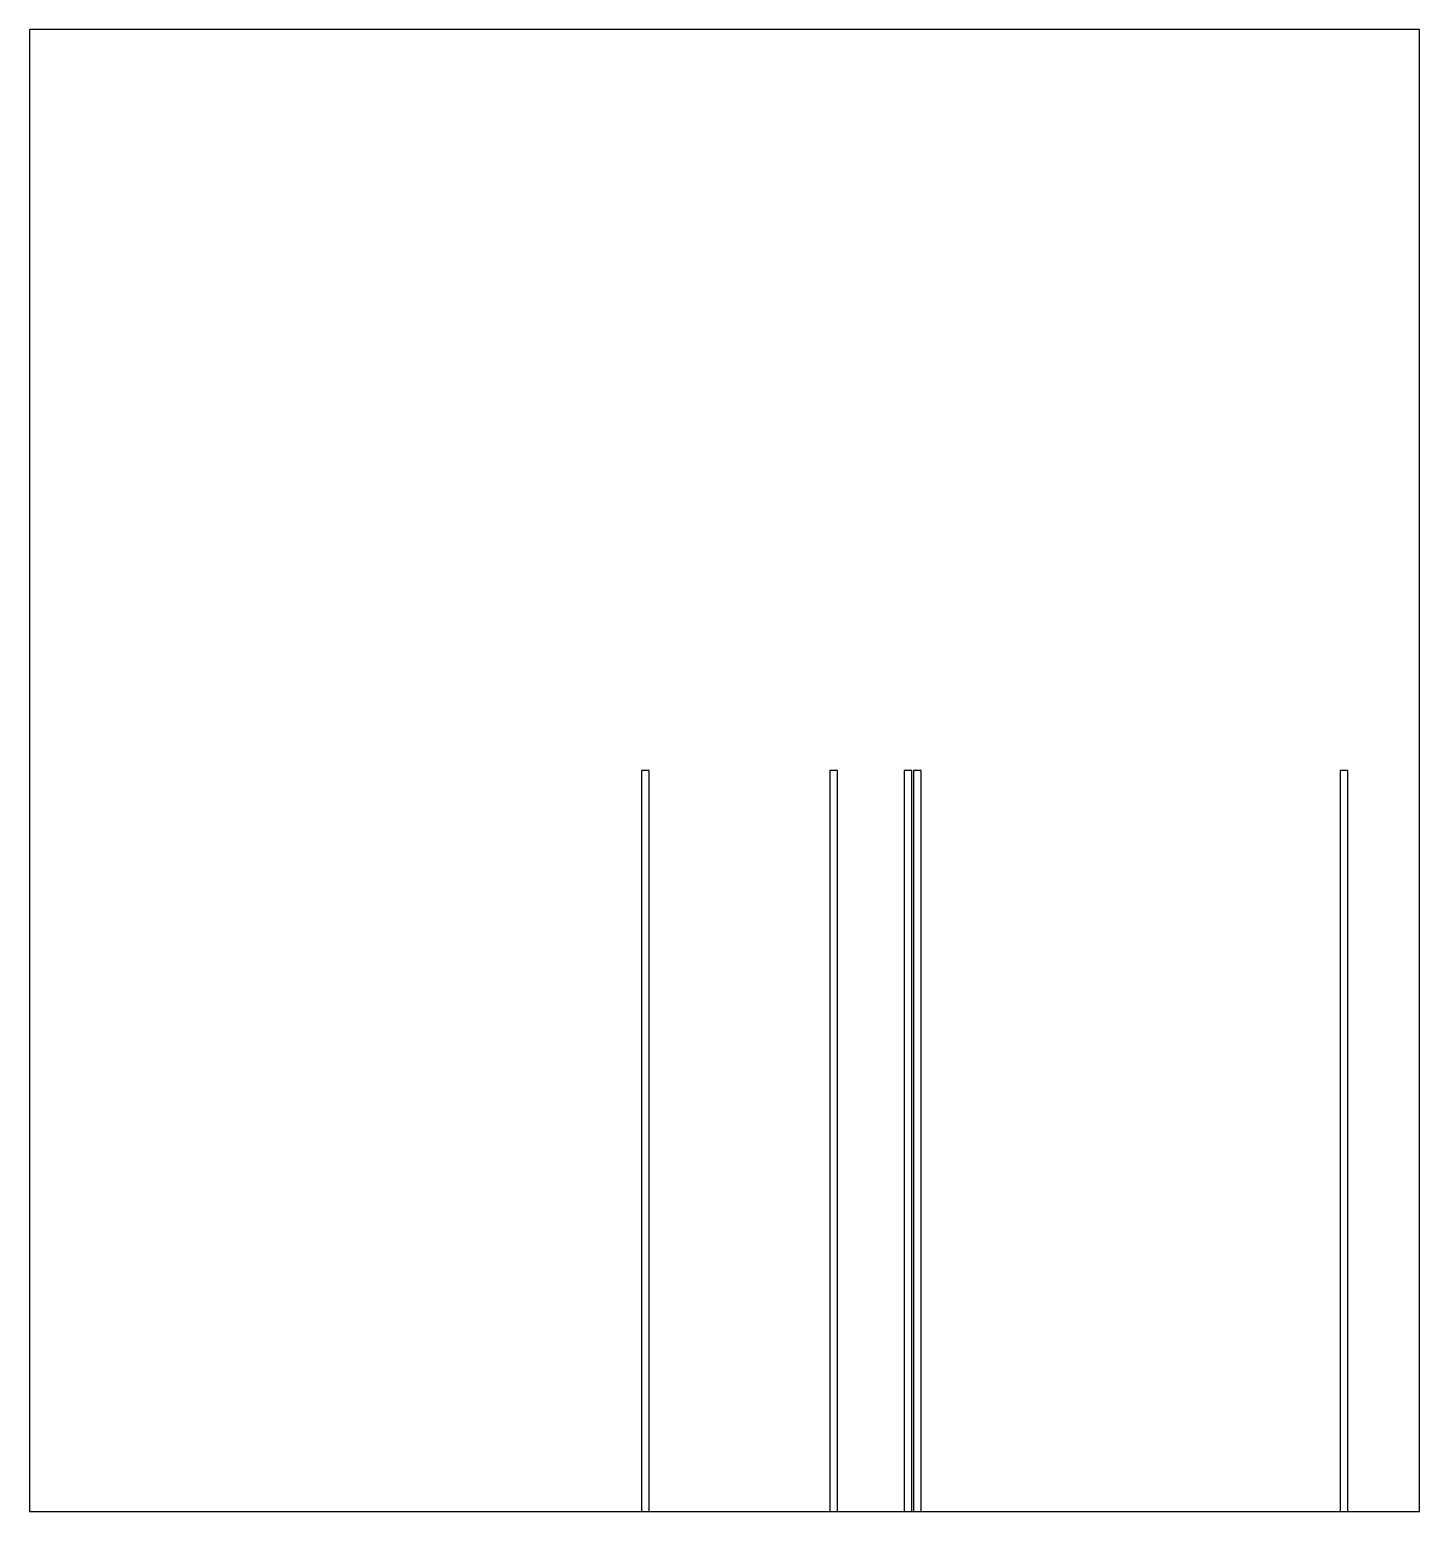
# Model space of a CAD drawing. Header units: millimetres. Extents: x 0 to 563, y 0 to 600.
import ezdxf

# ---------------------------------------------------------------- set-up
doc = ezdxf.new("R2010")
doc.units = ezdxf.units.MM
doc.layers.add('OUTLINE', color=5, linetype='Continuous')
doc.layers.add('SLOT', color=1, linetype='Continuous')

msp = doc.modelspace()

# ---------------------------------------------------------------- linework, layer by layer
at = {"layer": 'OUTLINE'}
msp.add_lwpolyline([(0, 0), (562.82, 0), (562.82, 600), (0, 600), (0, 0)], close=True, dxfattribs=at)
at = {"layer": 'SLOT'}
for points in [[(247.84, 0), (250.94, 0), (250.94, 300), (247.84, 300), (247.84, 0)], [(324.03, 0), (327.13, 0), (327.13, 300), (324.03, 300), (324.03, 0)], [(354.14, 0), (357.24, 0), (357.24, 300), (354.14, 300), (354.14, 0)], [(357.9, 0), (361, 0), (361, 300), (357.9, 300), (357.9, 0)], [(530.68, 0), (533.78, 0), (533.78, 300), (530.68, 300), (530.68, 0)]]:
    msp.add_lwpolyline(points, close=True, dxfattribs=at)

doc.saveas('drawing.dxf')
